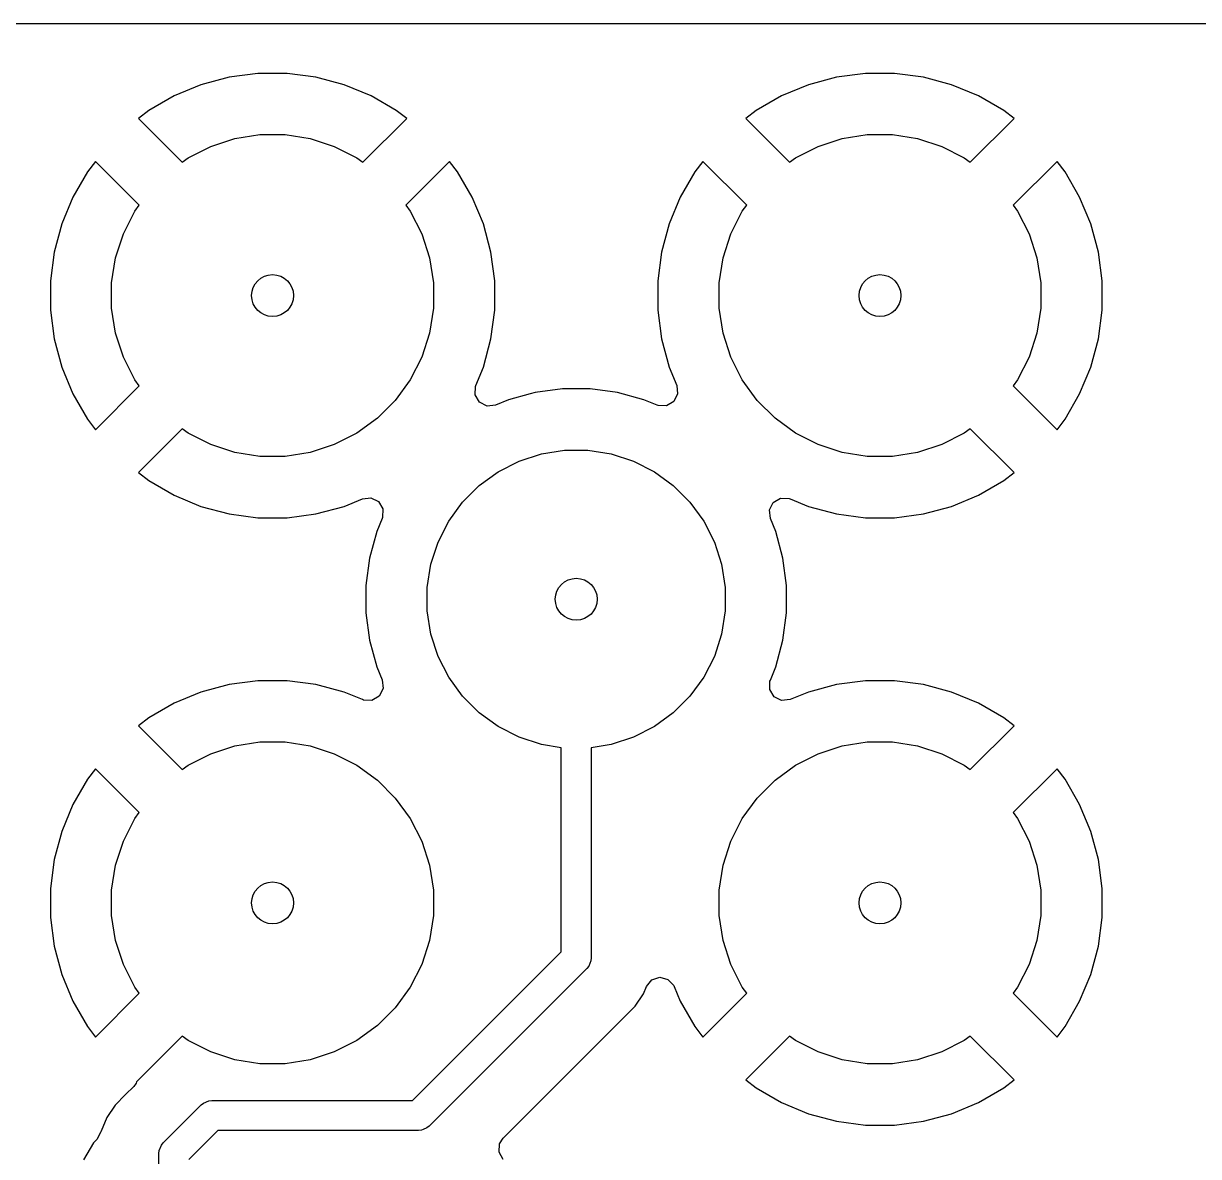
# Model space of a CAD drawing. Extents: x -0.19 to 0.99, y -0.19 to 1.39.
# Drawn here: x 0.218 to 0.6049, y 1.0165 to 1.3896 of the extents above; entities that cross this region are included whole.
import ezdxf

# ---------------------------------------------------------------- set-up
doc = ezdxf.new("R2010")
doc.units = 0
doc.header["$MEASUREMENT"] = 0
doc.layers.add('BLACK', color=7, linetype='CONTINUOUS')

msp = doc.modelspace()

# ---------------------------------------------------------------- linework, layer by layer
at = {"layer": 'BLACK', "linetype": 'CONTINUOUS'}
for p, q in [((-0.18463, 1.38959), (0.98463, 1.38959)), ((0.2857, 1.3719), (0.27644, 1.36942)), ((0.29521, 1.37315), (0.2857, 1.3719)), ((0.30479, 1.37315), (0.29521, 1.37315)), ((0.3143, 1.3719), (0.30479, 1.37315)), ((0.32356, 1.36942), (0.3143, 1.3719)), ((0.4857, 1.3719), (0.47644, 1.36942)), ((0.49521, 1.37315), (0.4857, 1.3719)), ((0.50479, 1.37315), (0.49521, 1.37315)), ((0.5143, 1.3719), (0.50479, 1.37315)), ((0.52356, 1.36942), (0.5143, 1.3719)), ((0.26758, 1.36575), (0.25927, 1.36095)), ((0.27644, 1.36942), (0.26758, 1.36575)), ((0.26758, 1.36575), (0.26758, 1.36575)), ((0.33242, 1.36575), (0.32356, 1.36942)), ((0.34073, 1.36095), (0.33242, 1.36575)), ((0.33242, 1.36575), (0.33242, 1.36575)), ((0.46758, 1.36575), (0.45927, 1.36095)), ((0.47644, 1.36942), (0.46758, 1.36575)), ((0.46758, 1.36575), (0.46758, 1.36575)), ((0.53242, 1.36575), (0.52356, 1.36942)), ((0.54073, 1.36095), (0.53242, 1.36575)), ((0.53242, 1.36575), (0.53242, 1.36575)), ((0.25927, 1.36095), (0.25583, 1.35831)), ((0.25583, 1.35831), (0.27026, 1.34388)), ((0.32974, 1.34388), (0.34417, 1.35831)), ((0.34417, 1.35831), (0.34073, 1.36095)), ((0.34073, 1.36095), (0.34073, 1.36095)), ((0.34417, 1.35831), (0.34417, 1.35831)), ((0.45927, 1.36095), (0.45583, 1.35831)), ((0.45583, 1.35831), (0.47026, 1.34388)), ((0.52974, 1.34388), (0.54417, 1.35831)), ((0.54417, 1.35831), (0.54073, 1.36095)), ((0.54073, 1.36095), (0.54073, 1.36095)), ((0.54417, 1.35831), (0.54417, 1.35831)), ((0.27966, 1.3491), (0.28759, 1.35168)), ((0.28759, 1.35168), (0.29583, 1.35299)), ((0.29583, 1.35299), (0.30417, 1.35299)), ((0.30417, 1.35299), (0.31241, 1.35168)), ((0.31241, 1.35168), (0.32034, 1.3491)), ((0.47966, 1.3491), (0.48759, 1.35168)), ((0.48759, 1.35168), (0.49583, 1.35299)), ((0.49583, 1.35299), (0.50417, 1.35299)), ((0.50417, 1.35299), (0.51241, 1.35168)), ((0.51241, 1.35168), (0.52034, 1.3491)), ((0.27223, 1.34532), (0.27966, 1.3491)), ((0.32034, 1.3491), (0.32777, 1.34532)), ((0.47223, 1.34532), (0.47966, 1.3491)), ((0.52034, 1.3491), (0.52777, 1.34532)), ((0.24169, 1.34417), (0.23905, 1.34073)), ((0.25612, 1.32974), (0.24169, 1.34417)), ((0.27026, 1.34388), (0.27223, 1.34532)), ((0.32777, 1.34532), (0.32974, 1.34388)), ((0.35831, 1.34417), (0.34388, 1.32974)), ((0.36095, 1.34073), (0.35831, 1.34417)), ((0.44169, 1.34417), (0.43905, 1.34073)), ((0.45612, 1.32974), (0.44169, 1.34417)), ((0.47026, 1.34388), (0.47223, 1.34532)), ((0.52777, 1.34532), (0.52974, 1.34388)), ((0.55831, 1.34417), (0.54388, 1.32974)), ((0.56095, 1.34073), (0.55831, 1.34417)), ((0.23905, 1.34073), (0.23425, 1.33242)), ((0.36575, 1.33242), (0.36095, 1.34073)), ((0.36095, 1.34073), (0.36095, 1.34073)), ((0.43905, 1.34073), (0.43425, 1.33242)), ((0.56575, 1.33242), (0.56095, 1.34073)), ((0.56095, 1.34073), (0.56095, 1.34073)), ((0.23425, 1.33242), (0.23058, 1.32356)), ((0.23425, 1.33242), (0.23425, 1.33242)), ((0.36942, 1.32356), (0.36575, 1.33242)), ((0.36575, 1.33242), (0.36575, 1.33242)), ((0.43425, 1.33242), (0.43058, 1.32356)), ((0.43425, 1.33242), (0.43425, 1.33242)), ((0.56942, 1.32356), (0.56575, 1.33242)), ((0.56575, 1.33242), (0.56575, 1.33242)), ((0.2509, 1.32034), (0.25468, 1.32777)), ((0.25468, 1.32777), (0.25612, 1.32974)), ((0.34388, 1.32974), (0.34532, 1.32777)), ((0.34532, 1.32777), (0.3491, 1.32034)), ((0.4509, 1.32034), (0.45468, 1.32777)), ((0.45468, 1.32777), (0.45612, 1.32974)), ((0.54388, 1.32974), (0.54532, 1.32777)), ((0.54532, 1.32777), (0.5491, 1.32034)), ((0.23058, 1.32356), (0.2281, 1.3143)), ((0.3719, 1.3143), (0.36942, 1.32356)), ((0.43058, 1.32356), (0.4281, 1.3143)), ((0.5719, 1.3143), (0.56942, 1.32356)), ((0.24832, 1.31241), (0.2509, 1.32034)), ((0.3491, 1.32034), (0.35168, 1.31241)), ((0.44832, 1.31241), (0.4509, 1.32034)), ((0.5491, 1.32034), (0.55168, 1.31241)), ((0.2281, 1.3143), (0.22685, 1.30479)), ((0.24701, 1.30417), (0.24832, 1.31241)), ((0.35168, 1.31241), (0.35299, 1.30417)), ((0.37315, 1.30479), (0.3719, 1.3143)), ((0.4281, 1.3143), (0.42685, 1.30479)), ((0.44701, 1.30417), (0.44832, 1.31241)), ((0.55168, 1.31241), (0.55299, 1.30417)), ((0.57315, 1.30479), (0.5719, 1.3143)), ((0.22685, 1.30479), (0.22685, 1.29521)), ((0.24701, 1.29583), (0.24701, 1.30417)), ((0.35299, 1.30417), (0.35299, 1.29583)), ((0.37315, 1.29521), (0.37315, 1.30479)), ((0.37315, 1.30479), (0.37315, 1.30479)), ((0.42685, 1.30479), (0.42685, 1.29521)), ((0.44701, 1.29583), (0.44701, 1.30417)), ((0.55299, 1.30417), (0.55299, 1.29583)), ((0.57315, 1.29521), (0.57315, 1.30479)), ((0.57315, 1.30479), (0.57315, 1.30479)), ((0.22685, 1.29521), (0.2281, 1.2857)), ((0.24832, 1.28759), (0.24701, 1.29583)), ((0.35299, 1.29583), (0.35168, 1.28759)), ((0.3719, 1.2857), (0.37315, 1.29521)), ((0.37315, 1.29521), (0.37315, 1.29521)), ((0.42685, 1.29521), (0.4281, 1.2857)), ((0.44832, 1.28759), (0.44701, 1.29583)), ((0.55299, 1.29583), (0.55168, 1.28759)), ((0.5719, 1.2857), (0.57315, 1.29521)), ((0.57315, 1.29521), (0.57315, 1.29521)), ((0.2281, 1.2857), (0.23058, 1.27644)), ((0.2509, 1.27966), (0.24832, 1.28759)), ((0.35168, 1.28759), (0.3491, 1.27966)), ((0.36942, 1.27644), (0.3719, 1.2857)), ((0.4281, 1.2857), (0.43058, 1.27644)), ((0.4509, 1.27966), (0.44832, 1.28759)), ((0.55168, 1.28759), (0.5491, 1.27966)), ((0.56942, 1.27644), (0.5719, 1.2857)), ((0.25468, 1.27223), (0.2509, 1.27966)), ((0.3491, 1.27966), (0.34532, 1.27223)), ((0.45468, 1.27223), (0.4509, 1.27966)), ((0.5491, 1.27966), (0.54532, 1.27223)), ((0.23058, 1.27644), (0.23425, 1.26758)), ((0.36692, 1.2704), (0.36942, 1.27644)), ((0.43058, 1.27644), (0.43308, 1.2704)), ((0.56575, 1.26758), (0.56942, 1.27644)), ((0.24169, 1.25583), (0.25612, 1.27026)), ((0.25612, 1.27026), (0.25468, 1.27223)), ((0.34532, 1.27223), (0.34042, 1.26548)), ((0.36669, 1.26727), (0.36679, 1.27007)), ((0.36679, 1.27007), (0.36692, 1.2704)), ((0.39546, 1.26923), (0.38646, 1.26805)), ((0.40454, 1.26923), (0.39546, 1.26923)), ((0.39546, 1.26923), (0.39546, 1.26923)), ((0.41354, 1.26805), (0.40454, 1.26923)), ((0.40454, 1.26923), (0.40454, 1.26923)), ((0.43308, 1.2704), (0.43338, 1.26762)), ((0.45958, 1.26548), (0.45468, 1.27223)), ((0.54532, 1.27223), (0.54388, 1.27026)), ((0.54388, 1.27026), (0.55831, 1.25583)), ((0.23425, 1.26758), (0.23425, 1.26758)), ((0.23425, 1.26758), (0.23905, 1.25927)), ((0.34042, 1.26548), (0.33452, 1.25958)), ((0.36812, 1.26487), (0.36669, 1.26727)), ((0.3777, 1.2657), (0.3734, 1.26392)), ((0.38487, 1.26762), (0.3777, 1.2657)), ((0.38646, 1.26805), (0.38487, 1.26762)), ((0.4223, 1.2657), (0.41354, 1.26805)), ((0.41354, 1.26805), (0.41354, 1.26805)), ((0.41354, 1.26805), (0.41354, 1.26805)), ((0.4266, 1.26392), (0.4223, 1.2657)), ((0.43213, 1.26512), (0.42973, 1.26369)), ((0.43338, 1.26762), (0.43213, 1.26512)), ((0.46548, 1.25958), (0.45958, 1.26548)), ((0.56095, 1.25927), (0.56575, 1.26758)), ((0.56575, 1.26758), (0.56575, 1.26758)), ((0.37062, 1.26362), (0.36812, 1.26487)), ((0.3734, 1.26392), (0.37062, 1.26362)), ((0.42694, 1.26379), (0.4266, 1.26392)), ((0.42973, 1.26369), (0.42694, 1.26379)), ((0.23905, 1.25927), (0.23905, 1.25927)), ((0.23905, 1.25927), (0.24169, 1.25583)), ((0.33452, 1.25958), (0.32777, 1.25468)), ((0.47223, 1.25468), (0.46548, 1.25958)), ((0.55831, 1.25583), (0.56095, 1.25927)), ((0.24169, 1.25583), (0.24169, 1.25583)), ((0.27026, 1.25612), (0.25583, 1.24169)), ((0.27223, 1.25468), (0.27026, 1.25612)), ((0.27966, 1.2509), (0.27223, 1.25468)), ((0.32777, 1.25468), (0.32034, 1.2509)), ((0.47966, 1.2509), (0.47223, 1.25468)), ((0.52777, 1.25468), (0.52034, 1.2509)), ((0.52974, 1.25612), (0.52777, 1.25468)), ((0.54417, 1.24169), (0.52974, 1.25612)), ((0.28759, 1.24832), (0.27966, 1.2509)), ((0.32034, 1.2509), (0.31241, 1.24832)), ((0.48759, 1.24832), (0.47966, 1.2509)), ((0.52034, 1.2509), (0.51241, 1.24832)), ((0.29583, 1.24701), (0.28759, 1.24832)), ((0.30417, 1.24701), (0.29583, 1.24701)), ((0.31241, 1.24832), (0.30417, 1.24701)), ((0.38117, 1.24547), (0.38851, 1.24785)), ((0.38851, 1.24785), (0.39614, 1.24906)), ((0.39614, 1.24906), (0.40386, 1.24906)), ((0.40386, 1.24906), (0.41149, 1.24785)), ((0.41149, 1.24785), (0.41883, 1.24547)), ((0.49583, 1.24701), (0.48759, 1.24832)), ((0.50417, 1.24701), (0.49583, 1.24701)), ((0.51241, 1.24832), (0.50417, 1.24701)), ((0.36804, 1.23742), (0.37429, 1.24196)), ((0.37429, 1.24196), (0.38117, 1.24547)), ((0.41883, 1.24547), (0.42571, 1.24196)), ((0.42571, 1.24196), (0.43196, 1.23742)), ((0.25583, 1.24169), (0.25583, 1.24169)), ((0.25583, 1.24169), (0.25927, 1.23905)), ((0.25927, 1.23905), (0.25927, 1.23905)), ((0.25927, 1.23905), (0.26758, 1.23425)), ((0.53242, 1.23425), (0.54073, 1.23905)), ((0.54073, 1.23905), (0.54417, 1.24169)), ((0.26758, 1.23425), (0.26758, 1.23425)), ((0.26758, 1.23425), (0.27644, 1.23058)), ((0.36258, 1.23196), (0.36804, 1.23742)), ((0.43196, 1.23742), (0.43742, 1.23196)), ((0.52356, 1.23058), (0.53242, 1.23425)), ((0.53242, 1.23425), (0.53242, 1.23425)), ((0.27644, 1.23058), (0.2857, 1.2281)), ((0.3143, 1.2281), (0.32356, 1.23058)), ((0.32356, 1.23058), (0.3296, 1.23308)), ((0.3296, 1.23308), (0.33238, 1.23338)), ((0.33238, 1.23338), (0.33488, 1.23213)), ((0.33488, 1.23213), (0.33631, 1.22973)), ((0.35804, 1.22571), (0.36258, 1.23196)), ((0.43742, 1.23196), (0.44196, 1.22571)), ((0.46362, 1.22938), (0.46487, 1.23188)), ((0.46487, 1.23188), (0.46727, 1.23331)), ((0.46727, 1.23331), (0.47007, 1.23321)), ((0.47007, 1.23321), (0.4704, 1.23308)), ((0.4704, 1.23308), (0.47644, 1.23058)), ((0.47644, 1.23058), (0.4857, 1.2281)), ((0.5143, 1.2281), (0.52356, 1.23058)), ((0.2857, 1.2281), (0.29521, 1.22685)), ((0.29521, 1.22685), (0.29521, 1.22685)), ((0.29521, 1.22685), (0.30479, 1.22685)), ((0.30479, 1.22685), (0.3143, 1.2281)), ((0.30479, 1.22685), (0.30479, 1.22685)), ((0.33608, 1.2266), (0.3343, 1.2223)), ((0.33621, 1.22694), (0.33608, 1.2266)), ((0.33631, 1.22973), (0.33621, 1.22694)), ((0.46392, 1.2266), (0.46362, 1.22938)), ((0.4657, 1.2223), (0.46392, 1.2266)), ((0.4857, 1.2281), (0.49521, 1.22685)), ((0.49521, 1.22685), (0.49521, 1.22685)), ((0.49521, 1.22685), (0.50479, 1.22685)), ((0.50479, 1.22685), (0.5143, 1.2281)), ((0.50479, 1.22685), (0.50479, 1.22685)), ((0.35453, 1.21883), (0.35804, 1.22571)), ((0.44196, 1.22571), (0.44547, 1.21883)), ((0.3343, 1.2223), (0.33195, 1.21354)), ((0.35215, 1.21149), (0.35453, 1.21883)), ((0.44547, 1.21883), (0.44785, 1.21149)), ((0.46805, 1.21354), (0.4657, 1.2223)), ((0.33195, 1.21354), (0.33077, 1.20454)), ((0.35094, 1.20386), (0.35215, 1.21149)), ((0.44785, 1.21149), (0.44906, 1.20386)), ((0.46923, 1.20454), (0.46805, 1.21354)), ((0.33077, 1.20454), (0.33077, 1.19546)), ((0.35094, 1.19614), (0.35094, 1.20386)), ((0.44906, 1.20386), (0.44906, 1.19614)), ((0.46923, 1.19546), (0.46923, 1.20454)), ((0.33077, 1.19546), (0.33195, 1.18646)), ((0.35215, 1.18851), (0.35094, 1.19614)), ((0.44906, 1.19614), (0.44785, 1.18851)), ((0.46805, 1.18646), (0.46923, 1.19546)), ((0.35453, 1.18117), (0.35215, 1.18851)), ((0.44785, 1.18851), (0.44547, 1.18117)), ((0.33195, 1.18646), (0.33195, 1.18646)), ((0.33195, 1.18646), (0.33195, 1.18646)), ((0.33195, 1.18646), (0.3343, 1.1777)), ((0.4657, 1.1777), (0.46805, 1.18646)), ((0.35804, 1.17429), (0.35453, 1.18117)), ((0.44547, 1.18117), (0.44196, 1.17429)), ((0.3343, 1.1777), (0.33608, 1.1734)), ((0.46392, 1.17339), (0.4657, 1.1777)), ((0.29521, 1.17315), (0.2857, 1.1719)), ((0.30479, 1.17315), (0.29521, 1.17315)), ((0.3143, 1.1719), (0.30479, 1.17315)), ((0.33608, 1.1734), (0.33638, 1.17062)), ((0.36258, 1.16804), (0.35804, 1.17429)), ((0.44196, 1.17429), (0.43742, 1.16804)), ((0.46369, 1.17027), (0.46379, 1.17306)), ((0.46379, 1.17306), (0.46392, 1.17339)), ((0.49521, 1.17315), (0.4857, 1.1719)), ((0.50479, 1.17315), (0.49521, 1.17315)), ((0.5143, 1.1719), (0.50479, 1.17315)), ((0.27644, 1.16942), (0.26758, 1.16575)), ((0.2857, 1.1719), (0.27644, 1.16942)), ((0.32356, 1.16942), (0.3143, 1.1719)), ((0.3296, 1.16692), (0.32356, 1.16942)), ((0.33638, 1.17062), (0.33513, 1.16812)), ((0.46512, 1.16787), (0.46369, 1.17027)), ((0.47644, 1.16942), (0.4704, 1.16692)), ((0.4857, 1.1719), (0.47644, 1.16942)), ((0.52356, 1.16942), (0.5143, 1.1719)), ((0.53242, 1.16575), (0.52356, 1.16942)), ((0.26758, 1.16575), (0.25927, 1.16095)), ((0.26758, 1.16575), (0.26758, 1.16575)), ((0.32993, 1.16679), (0.3296, 1.16692)), ((0.33273, 1.16669), (0.32993, 1.16679)), ((0.33513, 1.16812), (0.33273, 1.16669)), ((0.36804, 1.16258), (0.36258, 1.16804)), ((0.43742, 1.16804), (0.43196, 1.16258)), ((0.46762, 1.16662), (0.46512, 1.16787)), ((0.4704, 1.16692), (0.46762, 1.16662)), ((0.54073, 1.16095), (0.53242, 1.16575)), ((0.53242, 1.16575), (0.53242, 1.16575)), ((0.25927, 1.16095), (0.25583, 1.15831)), ((0.37429, 1.15804), (0.36804, 1.16258)), ((0.43196, 1.16258), (0.42571, 1.15804)), ((0.54417, 1.15831), (0.54073, 1.16095)), ((0.54073, 1.16095), (0.54073, 1.16095)), ((0.25583, 1.15831), (0.27026, 1.14388)), ((0.38117, 1.15453), (0.37429, 1.15804)), ((0.42571, 1.15804), (0.41883, 1.15453)), ((0.52974, 1.14388), (0.54417, 1.15831)), ((0.54417, 1.15831), (0.54417, 1.15831)), ((0.28759, 1.15168), (0.29583, 1.15299)), ((0.29583, 1.15299), (0.30417, 1.15299)), ((0.30417, 1.15299), (0.31241, 1.15168)), ((0.38851, 1.15215), (0.38117, 1.15453)), ((0.41883, 1.15453), (0.41149, 1.15215)), ((0.48759, 1.15168), (0.49583, 1.15299)), ((0.49583, 1.15299), (0.50417, 1.15299)), ((0.50417, 1.15299), (0.51241, 1.15168)), ((0.27223, 1.14532), (0.27966, 1.1491)), ((0.27966, 1.1491), (0.28759, 1.15168)), ((0.31241, 1.15168), (0.32034, 1.1491)), ((0.32034, 1.1491), (0.32777, 1.14532)), ((0.39508, 1.15111), (0.38851, 1.15215)), ((0.39508, 1.08393), (0.39508, 1.15111)), ((0.41149, 1.15215), (0.40492, 1.15111)), ((0.40492, 1.15111), (0.40492, 1.08189)), ((0.47223, 1.14532), (0.47966, 1.1491)), ((0.47966, 1.1491), (0.48759, 1.15168)), ((0.51241, 1.15168), (0.52034, 1.1491)), ((0.52034, 1.1491), (0.52777, 1.14532)), ((0.27026, 1.14388), (0.27223, 1.14532)), ((0.32777, 1.14532), (0.33452, 1.14042)), ((0.46548, 1.14042), (0.47223, 1.14532)), ((0.52777, 1.14532), (0.52974, 1.14388)), ((0.24169, 1.14417), (0.23905, 1.14073)), ((0.25612, 1.12974), (0.24169, 1.14417)), ((0.55831, 1.14417), (0.54388, 1.12974)), ((0.56095, 1.14073), (0.55831, 1.14417)), ((0.23905, 1.14073), (0.23425, 1.13242)), ((0.33452, 1.14042), (0.34042, 1.13452)), ((0.45958, 1.13452), (0.46548, 1.14042)), ((0.56575, 1.13242), (0.56095, 1.14073)), ((0.56095, 1.14073), (0.56095, 1.14073)), ((0.34042, 1.13452), (0.34532, 1.12777)), ((0.45468, 1.12777), (0.45958, 1.13452)), ((0.23425, 1.13242), (0.23058, 1.12356)), ((0.23425, 1.13242), (0.23425, 1.13242)), ((0.25468, 1.12777), (0.25612, 1.12974)), ((0.54388, 1.12974), (0.54532, 1.12777)), ((0.56942, 1.12356), (0.56575, 1.13242)), ((0.56575, 1.13242), (0.56575, 1.13242)), ((0.2509, 1.12034), (0.25468, 1.12777)), ((0.34532, 1.12777), (0.3491, 1.12034)), ((0.4509, 1.12034), (0.45468, 1.12777)), ((0.54532, 1.12777), (0.5491, 1.12034)), ((0.23058, 1.12356), (0.2281, 1.1143)), ((0.5719, 1.1143), (0.56942, 1.12356)), ((0.24832, 1.11241), (0.2509, 1.12034)), ((0.3491, 1.12034), (0.35168, 1.11241)), ((0.44832, 1.11241), (0.4509, 1.12034)), ((0.5491, 1.12034), (0.55168, 1.11241)), ((0.2281, 1.1143), (0.22685, 1.10479)), ((0.57315, 1.10479), (0.5719, 1.1143)), ((0.24701, 1.10417), (0.24832, 1.11241)), ((0.35168, 1.11241), (0.35299, 1.10417)), ((0.44701, 1.10417), (0.44832, 1.11241)), ((0.55168, 1.11241), (0.55299, 1.10417)), ((0.22685, 1.10479), (0.22685, 1.09521)), ((0.24701, 1.09583), (0.24701, 1.10417)), ((0.35299, 1.10417), (0.35299, 1.09583)), ((0.44701, 1.09583), (0.44701, 1.10417)), ((0.55299, 1.10417), (0.55299, 1.09583)), ((0.57315, 1.09521), (0.57315, 1.10479)), ((0.57315, 1.10479), (0.57315, 1.10479)), ((0.22685, 1.09521), (0.2281, 1.0857)), ((0.24832, 1.08759), (0.24701, 1.09583)), ((0.35299, 1.09583), (0.35168, 1.08759)), ((0.44832, 1.08759), (0.44701, 1.09583)), ((0.55299, 1.09583), (0.55168, 1.08759)), ((0.5719, 1.0857), (0.57315, 1.09521)), ((0.57315, 1.09521), (0.57315, 1.09521)), ((0.2509, 1.07966), (0.24832, 1.08759)), ((0.35168, 1.08759), (0.3491, 1.07966)), ((0.4509, 1.07966), (0.44832, 1.08759)), ((0.55168, 1.08759), (0.5491, 1.07966)), ((0.2281, 1.0857), (0.23058, 1.07644)), ((0.34607, 1.03492), (0.39508, 1.08393)), ((0.56942, 1.07644), (0.5719, 1.0857)), ((0.25468, 1.07223), (0.2509, 1.07966)), ((0.3491, 1.07966), (0.34532, 1.07223)), ((0.40483, 1.08093), (0.40409, 1.07916)), ((0.40492, 1.08189), (0.40483, 1.08093)), ((0.45468, 1.07223), (0.4509, 1.07966)), ((0.5491, 1.07966), (0.54532, 1.07223)), ((0.23058, 1.07644), (0.23425, 1.06758)), ((0.40348, 1.07841), (0.35159, 1.02652)), ((0.40409, 1.07916), (0.40348, 1.07841)), ((0.40409, 1.07916), (0.40409, 1.07916)), ((0.56575, 1.06758), (0.56942, 1.07644)), ((0.25612, 1.07026), (0.25468, 1.07223)), ((0.34532, 1.07223), (0.34042, 1.06548)), ((0.4221, 1.07008), (0.42308, 1.07243)), ((0.42308, 1.07243), (0.42483, 1.07461)), ((0.42483, 1.07461), (0.42748, 1.07549)), ((0.42748, 1.07549), (0.43019, 1.0748)), ((0.43019, 1.0748), (0.4321, 1.07275)), ((0.4321, 1.07275), (0.43224, 1.07243)), ((0.43224, 1.07243), (0.43425, 1.06758)), ((0.45612, 1.07026), (0.45468, 1.07223)), ((0.54532, 1.07223), (0.54388, 1.07026)), ((0.24169, 1.05583), (0.25612, 1.07026)), ((0.41937, 1.06599), (0.4221, 1.07008)), ((0.44169, 1.05583), (0.45612, 1.07026)), ((0.54388, 1.07026), (0.55831, 1.05583)), ((0.23425, 1.06758), (0.23425, 1.06758)), ((0.23425, 1.06758), (0.23905, 1.05927)), ((0.34042, 1.06548), (0.33452, 1.05958)), ((0.37591, 1.02253), (0.41937, 1.06599)), ((0.43425, 1.06758), (0.43425, 1.06758)), ((0.43425, 1.06758), (0.43905, 1.05927)), ((0.56095, 1.05927), (0.56575, 1.06758)), ((0.56575, 1.06758), (0.56575, 1.06758)), ((0.23905, 1.05927), (0.23905, 1.05927)), ((0.23905, 1.05927), (0.24169, 1.05583)), ((0.33452, 1.05958), (0.32777, 1.05468)), ((0.43905, 1.05927), (0.43905, 1.05927)), ((0.43905, 1.05927), (0.44169, 1.05583)), ((0.55831, 1.05583), (0.56095, 1.05927)), ((0.24169, 1.05583), (0.24169, 1.05583)), ((0.27026, 1.05612), (0.25521, 1.04107)), ((0.27223, 1.05468), (0.27026, 1.05612)), ((0.27966, 1.0509), (0.27223, 1.05468)), ((0.32777, 1.05468), (0.32034, 1.0509)), ((0.44169, 1.05583), (0.44169, 1.05583)), ((0.47026, 1.05612), (0.45583, 1.04169)), ((0.47223, 1.05468), (0.47026, 1.05612)), ((0.47966, 1.0509), (0.47223, 1.05468)), ((0.52777, 1.05468), (0.52034, 1.0509)), ((0.52974, 1.05612), (0.52777, 1.05468)), ((0.54417, 1.04169), (0.52974, 1.05612)), ((0.28759, 1.04832), (0.27966, 1.0509)), ((0.32034, 1.0509), (0.31241, 1.04832)), ((0.48759, 1.04832), (0.47966, 1.0509)), ((0.52034, 1.0509), (0.51241, 1.04832)), ((0.29583, 1.04701), (0.28759, 1.04832)), ((0.30417, 1.04701), (0.29583, 1.04701)), ((0.31241, 1.04832), (0.30417, 1.04701)), ((0.49583, 1.04701), (0.48759, 1.04832)), ((0.50417, 1.04701), (0.49583, 1.04701)), ((0.51241, 1.04832), (0.50417, 1.04701)), ((0.25521, 1.04107), (0.25512, 1.04068)), ((0.45583, 1.04169), (0.45583, 1.04169)), ((0.45583, 1.04169), (0.45927, 1.03905)), ((0.54073, 1.03905), (0.54417, 1.04169)), ((0.2516, 1.03687), (0.24813, 1.0334)), ((0.25428, 1.03955), (0.2516, 1.03687)), ((0.25511, 1.04065), (0.25428, 1.03955)), ((0.25512, 1.04068), (0.25511, 1.04066)), ((0.25511, 1.04066), (0.25511, 1.04065)), ((0.45927, 1.03905), (0.45927, 1.03905)), ((0.45927, 1.03905), (0.46758, 1.03425)), ((0.53242, 1.03425), (0.54073, 1.03905)), ((0.24813, 1.0334), (0.2454, 1.02931)), ((0.24813, 1.0334), (0.24813, 1.0334)), ((0.26402, 1.02098), (0.27652, 1.03348)), ((0.27652, 1.03348), (0.27727, 1.03409)), ((0.27727, 1.03409), (0.27904, 1.03483)), ((0.27904, 1.03483), (0.28, 1.03492)), ((0.27904, 1.03483), (0.27904, 1.03483)), ((0.28, 1.03492), (0.34607, 1.03492)), ((0.46758, 1.03425), (0.46758, 1.03425)), ((0.46758, 1.03425), (0.47644, 1.03058)), ((0.52356, 1.03058), (0.53242, 1.03425)), ((0.53242, 1.03425), (0.53242, 1.03425)), ((0.2454, 1.02931), (0.24352, 1.02477)), ((0.47644, 1.03058), (0.4857, 1.0281)), ((0.5143, 1.0281), (0.52356, 1.03058)), ((0.34959, 1.02539), (0.34907, 1.02517)), ((0.35084, 1.02591), (0.34959, 1.02539)), ((0.35159, 1.02652), (0.35084, 1.02591)), ((0.35084, 1.02591), (0.35084, 1.02591)), ((0.4857, 1.0281), (0.49521, 1.02685)), ((0.49521, 1.02685), (0.49521, 1.02685)), ((0.49521, 1.02685), (0.50479, 1.02685)), ((0.50479, 1.02685), (0.5143, 1.0281)), ((0.50479, 1.02685), (0.50479, 1.02685)), ((0.24212, 1.02206), (0.24105, 1.02098)), ((0.24219, 1.02212), (0.24212, 1.02206)), ((0.24348, 1.0246), (0.24219, 1.02212)), ((0.24352, 1.02477), (0.24348, 1.0246)), ((0.24352, 1.02477), (0.24352, 1.02477)), ((0.28204, 1.02508), (0.27242, 1.01546)), ((0.34811, 1.02508), (0.28204, 1.02508)), ((0.34907, 1.02517), (0.34811, 1.02508)), ((0.34907, 1.02517), (0.34907, 1.02517)), ((0.37474, 1.02067), (0.37591, 1.02253)), ((0.24105, 1.02098), (0.23771, 1.01534)), ((0.24105, 1.02098), (0.24105, 1.02098)), ((0.26258, 1.0175), (0.26267, 1.01846)), ((0.26258, 1.01087), (0.26258, 1.0175)), ((0.26267, 1.01846), (0.26341, 1.02023)), ((0.26341, 1.02023), (0.26402, 1.02098)), ((0.26341, 1.02023), (0.26341, 1.02023)), ((0.37459, 1.01788), (0.37474, 1.02067)), ((0.37597, 1.01545), (0.37459, 1.01788))]:
    msp.add_line(p, q, dxfattribs=at)
at = {"layer": 'BLACK'}
for centre in [(0.3, 1.3), (0.5, 1.3), (0.4, 1.2), (0.3, 1.1), (0.5, 1.1)]:
    msp.add_circle(centre, 0.00689, dxfattribs=at)
at = {"layer": 'WHITE'}
for centre in [(0.3, 1.3), (0.5, 1.3), (0.4, 1.2), (0.3, 1.1), (0.5, 1.1)]:
    msp.add_circle(centre, 0.00689, dxfattribs=at)

doc.saveas('drawing.dxf')
